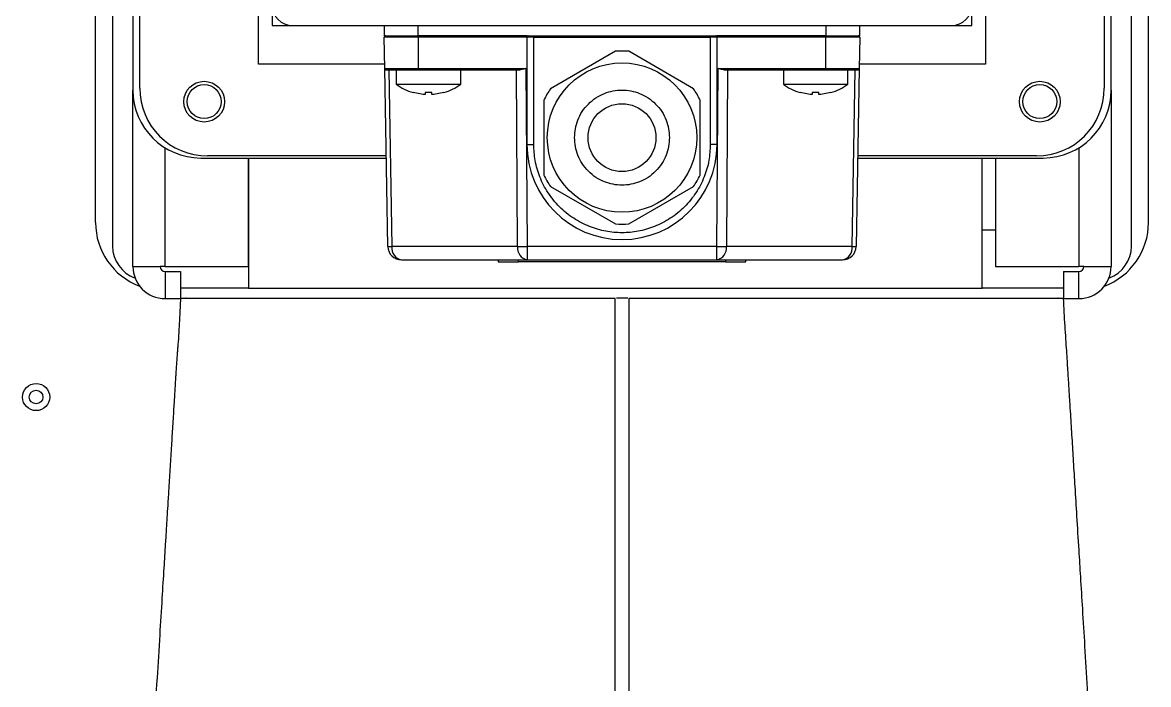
# Model space of a CAD drawing. Header units: millimetres. Extents: x 17243 to 30056, y 9468 to 18529.
# Drawn here: x 22477.3 to 22643, y 13842.3 to 13939.8 of the extents above; entities that cross this region are included whole.
import ezdxf

# ---------------------------------------------------------------- set-up
doc = ezdxf.new("R2010")
doc.units = ezdxf.units.MM
doc.layers.get('0').update_dxf_attribs({"lineweight": 18})

msp = doc.modelspace()

# ---------------------------------------------------------------- linework, layer by layer
at = {"color": 7, "linetype": 'Continuous', "lineweight": 25}
for p, q in [((22494.536, 13930.105), (22494.536, 14045.605)), ((22512.036, 13933.605), (22512.036, 14045.605)), ((22619.036, 14045.605), (22619.036, 13933.605)), ((22636.536, 14045.605), (22636.536, 13930.105)), ((22490.536, 13957.105), (22490.536, 13906.841)), ((22493.536, 13957.105), (22493.536, 13929.805)), ((22637.536, 13929.805), (22637.536, 13957.105)), ((22640.536, 13906.841), (22640.536, 13957.105)), ((22488.036, 13910.305), (22488.036, 13952.305)), ((22643.036, 13910.305), (22643.036, 13952.305)), ((22514.036, 13942.305), (22514.036, 13939.305)), ((22617.036, 13939.305), (22617.036, 13942.305)), ((22514.036, 13939.305), (22517.036, 13939.305)), ((22517.036, 13939.305), (22614.036, 13939.305)), ((22530.536, 13939.305), (22530.536, 13937.805)), ((22530.536, 13937.805), (22535.536, 13937.805)), ((22535.536, 13937.805), (22535.536, 13939.305)), ((22535.536, 13937.805), (22535.536, 13937.601)), ((22551.561, 13937.805), (22535.536, 13937.805)), ((22552.536, 13937.805), (22552.536, 13937.605)), ((22552.536, 13937.805), (22578.536, 13937.805)), ((22578.536, 13937.805), (22578.536, 13937.605)), ((22595.536, 13937.805), (22579.511, 13937.805)), ((22595.536, 13939.305), (22595.536, 13937.805)), ((22595.536, 13937.601), (22595.536, 13937.805)), ((22595.536, 13937.805), (22600.536, 13937.805)), ((22600.536, 13937.805), (22600.536, 13939.305)), ((22614.036, 13939.305), (22617.036, 13939.305)), ((22535.536, 13937.601), (22530.539, 13937.601)), ((22530.62, 13933.001), (22530.539, 13937.601)), ((22535.536, 13937.601), (22535.536, 13933.001)), ((22551.536, 13937.601), (22535.536, 13937.601)), ((22552.536, 13937.605), (22551.536, 13937.605)), ((22551.536, 13937.605), (22551.536, 13921.805)), ((22552.536, 13921.805), (22552.536, 13937.605)), ((22552.536, 13937.605), (22578.536, 13937.605)), ((22579.536, 13937.605), (22578.536, 13937.605)), ((22578.536, 13937.605), (22578.536, 13921.805)), ((22579.536, 13921.805), (22579.536, 13937.605)), ((22595.536, 13937.601), (22579.536, 13937.601)), ((22600.532, 13937.601), (22595.536, 13937.601)), ((22595.536, 13933.001), (22595.536, 13937.601)), ((22600.532, 13937.601), (22600.452, 13933.001)), ((22564.554, 13935.517), (22555.018, 13930.011)), ((22576.054, 13930.011), (22566.518, 13935.517)), ((22530.609, 13933.605), (22512.036, 13933.605)), ((22530.62, 13933.001), (22535.536, 13933.001)), ((22531.078, 13906.77), (22530.62, 13933.001)), ((22531.209, 13932.805), (22531.663, 13906.77)), ((22532.286, 13932.805), (22532.286, 13930.667)), ((22535.536, 13933.001), (22551.399, 13933.001)), ((22535.536, 13933.001), (22535.536, 13932.805)), ((22535.536, 13932.805), (22550.536, 13932.805)), ((22541.786, 13930.667), (22541.786, 13932.805)), ((22550.175, 13906.77), (22549.986, 13932.805)), ((22551.399, 13933.001), (22551.589, 13906.77)), ((22579.483, 13906.77), (22579.673, 13933.001)), ((22579.673, 13933.001), (22595.536, 13933.001)), ((22580.536, 13932.805), (22595.536, 13932.805)), ((22581.085, 13932.805), (22580.897, 13906.77)), ((22589.286, 13932.805), (22589.286, 13930.667)), ((22595.536, 13933.001), (22600.452, 13933.001)), ((22595.536, 13932.805), (22595.536, 13933.001)), ((22598.786, 13930.667), (22598.786, 13932.805)), ((22599.408, 13906.77), (22599.863, 13932.805)), ((22600.452, 13933.001), (22599.994, 13906.77)), ((22619.036, 13933.605), (22600.463, 13933.605)), ((22493.536, 13903.841), (22493.536, 13929.805)), ((22532.286, 13930.667), (22537.036, 13930.667)), ((22537.036, 13930.667), (22541.786, 13930.667)), ((22589.286, 13930.667), (22594.036, 13930.667)), ((22594.036, 13930.667), (22598.786, 13930.667)), ((22637.536, 13929.805), (22637.536, 13903.841)), ((22534.782, 13929.444), (22534.774, 13929.431)), ((22536.246, 13929.159), (22534.782, 13929.444)), ((22537.526, 13929.444), (22536.546, 13929.444)), ((22536.546, 13929.444), (22536.546, 13929.159)), ((22537.526, 13929.159), (22537.526, 13929.444)), ((22539.29, 13929.444), (22537.826, 13929.159)), ((22539.298, 13929.431), (22539.29, 13929.444)), ((22554.036, 13928.31), (22554.036, 13917.299)), ((22577.036, 13917.299), (22577.036, 13928.31)), ((22591.782, 13929.444), (22591.774, 13929.431)), ((22593.246, 13929.159), (22591.782, 13929.444)), ((22594.526, 13929.444), (22593.546, 13929.444)), ((22593.546, 13929.444), (22593.546, 13929.159)), ((22594.526, 13929.159), (22594.526, 13929.444)), ((22596.29, 13929.444), (22594.826, 13929.159)), ((22596.298, 13929.431), (22596.29, 13929.444)), ((22551.536, 13921.805), (22552.536, 13921.805)), ((22579.536, 13921.805), (22578.536, 13921.805)), ((22503.536, 13919.805), (22530.85, 13919.805)), ((22530.845, 13920.105), (22504.536, 13920.105)), ((22510.536, 13903.841), (22510.536, 13919.805)), ((22510.536, 13919.805), (22510.536, 13900.662)), ((22600.222, 13919.805), (22627.536, 13919.805)), ((22626.536, 13920.105), (22600.227, 13920.105)), ((22618.536, 13900.662), (22618.536, 13919.805)), ((22620.536, 13919.805), (22620.536, 13903.841)), ((22555.018, 13915.598), (22564.554, 13910.092)), ((22566.518, 13910.092), (22576.054, 13915.598)), ((22620.536, 13909.162), (22618.536, 13909.162)), ((22550.175, 13906.77), (22531.663, 13906.77)), ((22579.483, 13906.77), (22551.589, 13906.77)), ((22551.589, 13906.77), (22551.589, 13904.805)), ((22579.483, 13904.805), (22579.483, 13906.77)), ((22599.408, 13906.77), (22580.897, 13906.77)), ((22533.077, 13904.805), (22551.589, 13904.805)), ((22547.308, 13904.805), (22547.308, 13904.505)), ((22550.308, 13904.505), (22550.308, 13904.805)), ((22551.589, 13904.805), (22579.483, 13904.805)), ((22579.483, 13904.805), (22597.995, 13904.805)), ((22580.748, 13904.805), (22580.748, 13904.505)), ((22583.748, 13904.505), (22583.748, 13904.805)), ((22493.536, 13903.841), (22497.536, 13903.841)), ((22498.273, 13903.841), (22497.536, 13903.841)), ((22498.273, 13903.841), (22510.536, 13903.841)), ((22498.273, 13903.105), (22498.273, 13899.105)), ((22498.273, 13903.105), (22500.536, 13903.105)), ((22500.536, 13903.105), (22500.536, 13899.105)), ((22547.308, 13904.505), (22550.308, 13904.505)), ((22580.748, 13904.505), (22550.308, 13904.505)), ((22580.748, 13904.505), (22583.748, 13904.505)), ((22620.536, 13903.841), (22632.799, 13903.841)), ((22630.536, 13903.105), (22632.799, 13903.105)), ((22630.536, 13903.105), (22630.536, 13899.105)), ((22633.536, 13903.841), (22632.799, 13903.841)), ((22632.799, 13899.105), (22632.799, 13903.105)), ((22633.536, 13903.841), (22637.536, 13903.841)), ((22510.536, 13900.662), (22500.536, 13900.662)), ((22510.536, 13900.662), (22618.536, 13900.662)), ((22630.536, 13900.662), (22618.536, 13900.662)), ((22498.273, 13899.105), (22500.536, 13899.105)), ((22564.536, 13832.598), (22564.536, 13899.105)), ((22566.371, 13899.162), (22564.701, 13899.162)), ((22566.536, 13899.105), (22566.536, 13832.598)), ((22630.536, 13899.105), (22632.799, 13899.105)), ((22564.536, 13895.934), (22564.536, 13897.026)), ((22566.536, 13897.026), (22566.536, 13895.934)), ((22564.546, 13831.825), (22564.536, 13895.934)), ((22566.536, 13895.934), (22566.525, 13831.825))]:
    msp.add_line(p, q, dxfattribs=at)
at = {"color": 8, "linetype": 'Continuous', "lineweight": 25}
for p, q in [((22498.273, 13903.841), (22498.273, 13921.302)), ((22632.799, 13921.302), (22632.799, 13903.841))]:
    msp.add_line(p, q, dxfattribs=at)
at = {"color": 7, "linetype": 'Continuous', "lineweight": 25}
for centre, radius in [((22565.536, 13922.805), 11), ((22504.036, 13928.105), 3), ((22627.036, 13928.105), 3), ((22504.036, 13928.105), 2.5), ((22627.036, 13928.105), 2.5), ((22565.536, 13922.805), 5), ((22479.288, 13884.605), 2), ((22479.288, 13884.605), 1)]:
    msp.add_circle(centre, radius, dxfattribs=at)
for centre, radius, start, end in [((22517.036, 13942.305), 3, 180, 270), ((22614.036, 13942.305), 3, 270, 0), ((22530.739, 13937.605), 0.2, 90, 181), ((22551.736, 13937.605), 0.2, 90, 180), ((22579.336, 13937.605), 0.2, 0, 90), ((22600.332, 13937.605), 0.2, 359, 90), ((22565.536, 13922.805), 12.75, 85.58299, 94.41701), ((22530.82, 13933.005), 0.2, 181, 270), ((22600.252, 13933.005), 0.2, 270, 359), ((22503.536, 13929.805), 10, 180, 270), ((22504.536, 13930.105), 10, 180, 270), ((22537.036, 13937.105), 8, 233.57643, 253.54923), ((22537.036, 13937.105), 8, 286.44047, 306.42357), ((22565.536, 13922.805), 12.75, 145.58299, 154.41701), ((22565.536, 13922.805), 12.75, 25.58299, 34.41701), ((22594.036, 13937.105), 8, 233.57643, 253.54923), ((22594.036, 13937.105), 8, 286.44047, 306.42357), ((22626.536, 13930.105), 10, 270, 0), ((22627.536, 13929.805), 10, 270, 0), ((22565.536, 13921.805), 14, 180, 0), ((22565.536, 13922.805), 12.75, 205.58299, 214.41701), ((22565.536, 13922.805), 12.75, 325.58299, 334.41701), ((22498.036, 13910.305), 10, 180, 249.46724), ((22565.536, 13922.805), 12.75, 265.58299, 274.41701), ((22633.036, 13910.305), 10, 290.53279, 0), ((22495.536, 13906.841), 5, 180, 250.57926), ((22533.077, 13906.805), 2, 181, 270), ((22531.37, 13918.726), 11.96, 268.59689, 271.40311), ((22533.423, 13906.544), 1.774, 172.69985, 258.77449), ((22551.934, 13906.544), 1.774, 172.69985, 258.77449), ((22550.882, 13992.632), 85.866, 269.52823, 270.47177), ((22580.19, 13992.632), 85.866, 269.52823, 270.47177), ((22579.138, 13906.544), 1.774, 281.22551, 7.30015), ((22597.649, 13906.544), 1.774, 281.22551, 7.30015), ((22597.995, 13906.805), 2, 270, 359), ((22599.701, 13918.726), 11.96, 268.59689, 271.40311), ((22635.536, 13906.841), 5, 289.64359, 360), ((22498.273, 13903.841), 4.737, 180, 270), ((22498.273, 13903.841), 0.737, 180, 270), ((22632.799, 13903.841), 4.737, 270, 0), ((22632.799, 13903.841), 0.737, 270, 0)]:
    msp.add_arc(centre, radius, start, end, dxfattribs=at)
for points, knots in [([(22530.739, 13937.805), (22530.804, 13937.805), (22530.902, 13937.805), (22531.5, 13937.805), (22532.119, 13937.805), (22532.888, 13937.805), (22534.004, 13937.805), (22534.933, 13937.805), (22535.536, 13937.805)], [0, 0, 0, 0, 1.1485496, 1.766834, 2.3982393, 3.0296445, 3.6479289, 4.7964785, 4.7964785, 4.7964785, 4.7964785]), ([(22551.736, 13937.805), (22551.747, 13937.805), (22551.763, 13937.805), (22551.863, 13937.805), (22551.966, 13937.805), (22552.093, 13937.805), (22552.28, 13937.805), (22552.435, 13937.805), (22552.536, 13937.805)], [0, 0, 0, 0, 0.19155437, 0.29560595, 0.39999985, 0.50405158, 0.60844563, 0.8, 0.8, 0.8, 0.8]), ([(22578.536, 13937.805), (22578.637, 13937.805), (22578.792, 13937.805), (22578.978, 13937.805), (22579.105, 13937.805), (22579.209, 13937.805), (22579.309, 13937.805), (22579.325, 13937.805), (22579.336, 13937.805)], [0, 0, 0, 0, 0.19155437, 0.29560595, 0.39999985, 0.50405158, 0.60844563, 0.8, 0.8, 0.8, 0.8]), ([(22595.536, 13937.805), (22596.139, 13937.805), (22597.067, 13937.805), (22598.184, 13937.805), (22598.953, 13937.805), (22599.572, 13937.805), (22600.17, 13937.805), (22600.268, 13937.805), (22600.332, 13937.805)], [0, 0, 0, 0, 1.1485496, 1.766834, 2.3982393, 3.0296445, 3.6479289, 4.7964785, 4.7964785, 4.7964785, 4.7964785]), ([(22530.82, 13932.805), (22530.883, 13932.805), (22530.98, 13932.805), (22531.568, 13932.805), (22532.176, 13932.805), (22532.932, 13932.805), (22534.03, 13932.805), (22534.943, 13932.805), (22535.536, 13932.805)], [0, 0, 0, 0, 1.1293228, 1.7372571, 2.3580926, 2.9789281, 3.5868624, 4.7161852, 4.7161852, 4.7161852, 4.7161852]), ([(22551.399, 13933.001), (22551.396, 13933), (22551.286, 13932.965), (22551.023, 13932.884), (22550.735, 13932.811), (22550.563, 13932.805), (22550.536, 13932.805)], [0, 0, 0, 0, 0.00867472, 0.33743155, 0.80083759, 0.88820776, 0.88820776, 0.88820776, 0.88820776]), ([(22580.536, 13932.805), (22580.416, 13932.817), (22580.137, 13932.847), (22579.843, 13932.947), (22579.676, 13933), (22579.673, 13933.001)], [0, 0, 0, 0, 0.37713676, 0.87899744, 0.88767234, 0.88767234, 0.88767234, 0.88767234]), ([(22595.536, 13932.805), (22596.129, 13932.805), (22597.042, 13932.805), (22598.14, 13932.805), (22598.895, 13932.805), (22599.504, 13932.805), (22600.092, 13932.805), (22600.189, 13932.805), (22600.252, 13932.805)], [0, 0, 0, 0, 1.1293228, 1.7372571, 2.3580926, 2.9789281, 3.5868624, 4.7161852, 4.7161852, 4.7161852, 4.7161852]), ([(22558.536, 13922.805), (22558.629, 13923.685), (22558.773, 13925.04), (22559.646, 13926.67), (22560.55, 13927.79), (22561.671, 13928.699), (22563.301, 13929.544), (22565.536, 13929.974), (22567.771, 13929.544), (22569.401, 13928.699), (22570.522, 13927.79), (22571.426, 13926.67), (22572.299, 13925.04), (22572.442, 13923.685), (22572.536, 13922.805)], [0, 0, 0, 0, 2.6289943, 4.044228, 5.4894949, 6.9347619, 8.3499956, 10.9789899, 13.6079842, 15.0232179, 16.4684848, 17.9137518, 19.3289855, 21.9579798, 21.9579798, 21.9579798, 21.9579798]), ([(22536.546, 13929.159), (22536.543, 13929.156), (22536.536, 13929.15), (22536.485, 13929.146), (22536.409, 13929.147), (22536.325, 13929.151), (22536.269, 13929.157), (22536.246, 13929.159)], [0, 0, 0, 0, 0.06474997, 0.12951562, 0.19393406, 0.25820236, 0.30274137, 0.30274137, 0.30274137, 0.30274137]), ([(22537.826, 13929.159), (22537.792, 13929.156), (22537.725, 13929.15), (22537.636, 13929.146), (22537.568, 13929.147), (22537.531, 13929.151), (22537.527, 13929.157), (22537.526, 13929.159)], [0, 0, 0, 0, 0.06481634, 0.12964837, 0.19413284, 0.25846702, 0.30305168, 0.30305168, 0.30305168, 0.30305168]), ([(22593.546, 13929.159), (22593.543, 13929.156), (22593.536, 13929.15), (22593.485, 13929.146), (22593.409, 13929.147), (22593.325, 13929.151), (22593.269, 13929.157), (22593.246, 13929.159)], [0, 0, 0, 0, 0.06474997, 0.12951562, 0.19393406, 0.25820236, 0.30274137, 0.30274137, 0.30274137, 0.30274137]), ([(22594.826, 13929.159), (22594.792, 13929.156), (22594.725, 13929.15), (22594.636, 13929.146), (22594.568, 13929.147), (22594.531, 13929.151), (22594.527, 13929.157), (22594.526, 13929.159)], [0, 0, 0, 0, 0.06481634, 0.12964837, 0.19413284, 0.25846702, 0.30305168, 0.30305168, 0.30305168, 0.30305168]), ([(22578.536, 13921.805), (22578.494, 13921.012), (22578.407, 13919.378), (22577.684, 13916.955), (22576.484, 13914.626), (22574.793, 13912.547), (22572.715, 13910.858), (22570.385, 13909.651), (22567.962, 13908.954), (22565.536, 13908.732), (22563.11, 13908.954), (22560.687, 13909.651), (22558.357, 13910.858), (22556.278, 13912.547), (22554.588, 13914.626), (22553.388, 13916.955), (22552.665, 13919.378), (22552.578, 13921.012), (22552.536, 13921.805)], [0, 0, 0, 0, 2.378211, 4.8988759, 7.5243347, 10.2055096, 12.8866845, 15.5121433, 18.0328082, 20.4110192, 22.7892301, 25.309895, 27.9353539, 30.6165288, 33.2977036, 35.9231625, 38.4438274, 40.8220383, 40.8220383, 40.8220383, 40.8220383]), ([(22572.536, 13922.805), (22572.442, 13921.924), (22572.299, 13920.57), (22571.426, 13918.939), (22570.522, 13917.819), (22569.401, 13916.91), (22567.771, 13916.065), (22565.536, 13915.635), (22563.301, 13916.065), (22561.671, 13916.91), (22560.55, 13917.819), (22559.646, 13918.939), (22558.773, 13920.57), (22558.629, 13921.924), (22558.536, 13922.805)], [0, 0, 0, 0, 2.6289943, 4.044228, 5.4894949, 6.9347619, 8.3499956, 10.9789899, 13.6079842, 15.0232179, 16.4684848, 17.9137518, 19.3289855, 21.9579798, 21.9579798, 21.9579798, 21.9579798]), ([(22500.536, 13899.105), (22500.497, 13898.187), (22500.422, 13896.412), (22500.284, 13893.973), (22500.18, 13892.494), (22500.108, 13891.581), (22500.051, 13890.898), (22499.978, 13889.926), (22499.896, 13888.703), (22499.829, 13887.653), (22499.782, 13886.894), (22499.735, 13886.121), (22499.656, 13884.845), (22499.541, 13882.973), (22499.377, 13880.313), (22499.195, 13877.37), (22499.007, 13874.332), (22498.826, 13871.393), (22498.671, 13868.891), (22498.55, 13866.921), (22498.433, 13865.036), (22498.282, 13862.58), (22498.071, 13859.161), (22497.795, 13854.686), (22497.461, 13849.278), (22497.07, 13842.937), (22496.629, 13835.799), (22496.141, 13827.895), (22495.608, 13819.254), (22495.023, 13809.765), (22494.385, 13799.43), (22493.695, 13788.249), (22492.952, 13776.22), (22492.44, 13767.918), (22492.175, 13763.626)], [0, 0, 0, 0, 2.2016536, 4.2564663, 6.4823302, 7.7486969, 9.0989988, 11.347857, 12.9989696, 13.6618757, 14.266965, 14.866913, 15.513237, 17.6058607, 20.4924183, 23.3143304, 26.4580332, 29.6603494, 32.1652028, 33.9769114, 35.551525, 37.7647201, 41.2631555, 45.6804759, 51.0164197, 57.2708044, 64.4435264, 72.1284509, 80.6463594, 89.9973646, 100.181645, 111.1994448, 123.0510742, 135.7369092, 135.7369092, 135.7369092, 135.7369092]), ([(22501.365, 13899.162), (22501.338, 13899.152), (22501.2, 13899.103), (22501.193, 13899.134), (22501.06, 13899.112), (22500.964, 13899.111), (22500.856, 13899.106), (22500.75, 13899.104), (22500.654, 13899.103), (22500.594, 13899.104), (22500.569, 13899.104)], [0, 0, 0, 0, 0.02164355, 0.10835714, 0.21764988, 0.33631118, 0.46101013, 0.58840306, 0.71604662, 0.80416265, 0.80416265, 0.80416265, 0.80416265]), ([(22564.536, 13899.105), (22554.453, 13899.105), (22539.294, 13899.105), (22521.597, 13899.105), (22513.071, 13899.105), (22508.836, 13899.105), (22506.489, 13899.105), (22504.544, 13899.105), (22502.882, 13899.105), (22501.627, 13899.105), (22500.808, 13899.105), (22500.66, 13899.105), (22500.591, 13899.105)], [0, 0, 0, 0, 28.0552126, 42.1767755, 49.1790468, 51.8377697, 53.8766462, 55.9516433, 58.0389702, 60.1184478, 62.1660769, 63.9450385, 63.9450385, 63.9450385, 63.9450385]), ([(22630.535, 13899.105), (22630.535, 13899.105), (22630.534, 13899.105), (22630.528, 13899.105), (22630.27, 13899.105), (22629.453, 13899.105), (22628.187, 13899.105), (22626.528, 13899.105), (22624.583, 13899.105), (22622.236, 13899.105), (22612.895, 13899.105), (22594.325, 13899.105), (22576.63, 13899.105), (22566.536, 13899.105)], [0, 0, 0, 0, 0.5020597, 1.0393781, 3.0468107, 5.0544542, 7.0933243, 9.1398904, 11.1743675, 13.1734293, 15.7802333, 36.4915667, 63.9989243, 63.9989243, 63.9989243, 63.9989243]), ([(22630.455, 13899.104), (22630.446, 13899.104), (22630.402, 13899.103), (22630.321, 13899.104), (22630.216, 13899.106), (22630.108, 13899.111), (22630.012, 13899.112), (22629.879, 13899.134), (22629.872, 13899.103), (22629.734, 13899.152), (22629.707, 13899.162)], [0, 0, 0, 0, 0.03143263, 0.1606343, 0.28958228, 0.4158034, 0.53591317, 0.64654001, 0.73431209, 0.75621985, 0.75621985, 0.75621985, 0.75621985]), ([(22638.897, 13763.626), (22638.591, 13768.574), (22638.003, 13778.1), (22637.155, 13791.848), (22636.375, 13804.489), (22635.663, 13816.019), (22635.05, 13825.942), (22634.529, 13834.37), (22634.094, 13841.411), (22633.707, 13847.671), (22633.367, 13853.154), (22633.077, 13857.849), (22632.79, 13862.464), (22632.511, 13866.967), (22632.243, 13871.375), (22632.024, 13874.996), (22631.842, 13877.941), (22631.696, 13880.31), (22631.587, 13882.066), (22631.465, 13884.039), (22631.328, 13886.233), (22631.203, 13888.214), (22631.088, 13890.023), (22630.985, 13891.583), (22630.87, 13893.315), (22630.747, 13895.196), (22630.623, 13897.206), (22630.566, 13898.437), (22630.536, 13899.105)], [0, 0, 0, 0, 14.8235076, 28.5375787, 41.1322447, 52.5995248, 62.9334329, 70.6763225, 77.6281183, 83.7885773, 89.1584652, 93.7395941, 97.5377716, 102.4766774, 106.9767341, 111.123414, 114.9175569, 116.6697956, 118.3395785, 120.0681783, 121.9079375, 123.8772027, 124.9654886, 126.3290542, 128.0450396, 130.1593561, 132.7100862, 135.7362954, 135.7362954, 135.7362954, 135.7362954])]:
    msp.add_open_spline(points, degree=3, knots=knots, dxfattribs=at)

doc.saveas('drawing.dxf')
